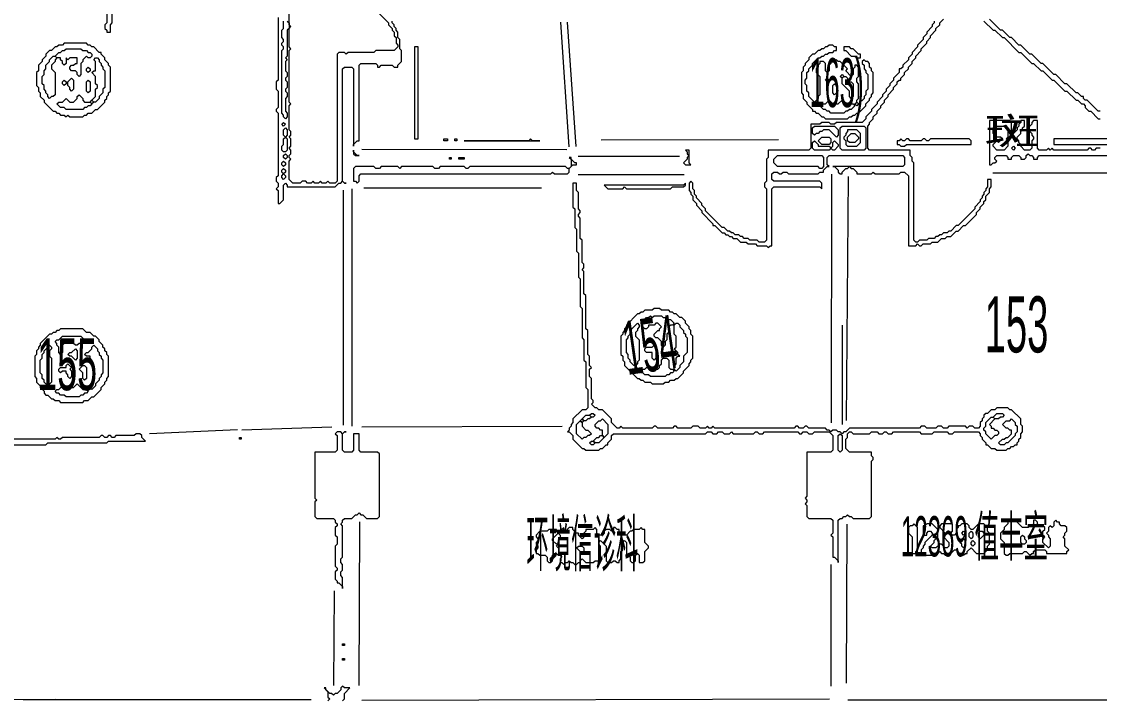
# Model space of a CAD drawing. Extents: x 20 to 3943, y 20 to 2783.
# Drawn here: x 880 to 1465, y 899 to 1268 of the extents above; entities that cross this region are included whole.
import ezdxf

# ---------------------------------------------------------------- set-up
doc = ezdxf.new("R2010")
doc.units = 0
for name, color, linetype, lineweight in [('OCR_TEXT', 6, 'Continuous', 0), ('RESIDUAL_GRAPHIC', 3, 'Continuous', 0), ('TRACE_CURVE', 6, 'Continuous', 0), ('TRACE_STRAIGHT', 5, 'Continuous', 0), ('TRACE_TEXT_SYMBOL', 6, 'Continuous', 0)]:
    doc.layers.add(name, color=color, linetype=linetype, lineweight=lineweight)
doc.styles.add('wqy-unicode', font='wqy-unicode.lff')

msp = doc.modelspace()

# ---------------------------------------------------------------- linework, layer by layer
at = {"layer": 'RESIDUAL_GRAPHIC', "color": 3}
for points in [[(1019, 1270), (1019, 1236), (1018, 1235), (1018, 1231), (1019, 1230), (1019, 1221), (1018, 1220), (1018, 1219), (1019, 1218), (1019, 1184), (1018, 1183), (1018, 1181), (1019, 1180), (1019, 1178), (1018, 1177), (1019, 1176), (1019, 1169), (1020, 1169), (1022, 1171), (1022, 1179), (1023, 1180), (1024, 1179), (1024, 1178), (1050, 1178), (1052, 1180), (1053, 1180), (1054, 1181), (1055, 1180), (1056, 1180), (1055, 1180), (1054, 1181), (1054, 1242), (1055, 1243), (1059, 1243), (1060, 1242), (1060, 1200), (1060, 1201), (1062, 1203), (1063, 1203), (1063, 1244), (1064, 1245), (1072, 1245), (1073, 1244), (1073, 1243), (1074, 1243), (1075, 1244), (1081, 1244), (1082, 1243), (1084, 1243), (1084, 1244), (1086, 1246), (1086, 1252), (1085, 1253), (1085, 1258), (1084, 1259), (1084, 1262), (1083, 1263), (1083, 1264), (1082, 1265), (1082, 1266), (1081, 1267), (1081, 1268)], [(1072, 1274), (1079, 1267), (1079, 1266), (1081, 1264), (1081, 1263), (1082, 1262), (1082, 1260), (1083, 1259), (1083, 1256), (1084, 1255), (1084, 1254), (1082, 1252), (1072, 1252), (1071, 1251), (1057, 1251), (1056, 1250), (1055, 1251), (1052, 1251), (1051, 1250), (1051, 1181), (1050, 1180), (1047, 1180), (1046, 1181), (1045, 1180), (1043, 1180), (1042, 1181), (1041, 1180), (1039, 1180), (1038, 1181), (1037, 1180), (1035, 1180), (1034, 1181), (1032, 1181), (1031, 1180), (1027, 1180), (1025, 1182), (1025, 1192), (1026, 1193), (1025, 1194), (1025, 1195), (1026, 1196), (1026, 1198), (1025, 1199), (1026, 1200), (1026, 1204), (1025, 1205), (1026, 1206), (1026, 1208), (1025, 1209), (1025, 1222), (1026, 1223), (1025, 1224)], [(1025, 1224), (1025, 1252), (1026, 1253), (1025, 1254), (1025, 1264), (1026, 1265), (1025, 1266), (1025, 1272)], [(1024, 1268), (1025, 1267), (1025, 1264), (1024, 1263), (1024, 1249), (1023, 1248), (1024, 1247), (1023, 1246), (1023, 1241), (1024, 1240), (1024, 1238), (1023, 1237), (1023, 1236), (1024, 1235), (1024, 1232), (1023, 1231), (1023, 1230), (1024, 1229), (1024, 1227), (1023, 1226), (1023, 1219), (1024, 1218), (1024, 1216), (1023, 1215), (1022, 1216), (1022, 1217), (1021, 1218), (1021, 1252), (1022, 1253), (1022, 1254), (1021, 1255), (1021, 1256), (1022, 1257), (1022, 1258), (1021, 1259), (1021, 1263), (1022, 1264), (1022, 1268)]]:
    msp.add_lwpolyline(points, dxfattribs=at)
for points in [[(1021, 1212), (1022, 1213), (1023, 1212), (1022, 1211)], [(1022, 1204), (1023, 1205), (1024, 1204), (1024, 1198), (1023, 1197), (1022, 1197), (1021, 1198), (1021, 1200), (1022, 1201)], [(1022, 1209), (1023, 1210), (1024, 1209), (1024, 1206), (1023, 1205), (1022, 1206)], [(1022, 1195), (1023, 1196), (1024, 1195), (1024, 1194), (1023, 1193), (1022, 1194)], [(1021, 1191), (1022, 1192), (1023, 1191), (1023, 1190), (1022, 1189), (1021, 1190)], [(1021, 1187), (1022, 1188), (1023, 1187), (1023, 1186), (1022, 1185), (1021, 1186)], [(1021, 1184), (1022, 1185), (1023, 1184), (1023, 1183), (1022, 1182), (1021, 1183)]]:
    msp.add_lwpolyline(points, close=True, dxfattribs=at)
at = {"layer": 'TRACE_CURVE', "color": 6}
for points in [[(1364, 1191), (1363, 1192), (1363, 1194), (1362, 1195), (1362, 1198), (1340, 1198), (1339, 1199), (1339, 1211), (1340, 1212), (1340, 1213), (1342, 1215), (1342, 1216), (1344, 1218), (1344, 1219), (1346, 1221), (1346, 1222), (1348, 1224), (1348, 1225), (1350, 1227), (1350, 1228), (1353, 1231), (1353, 1232), (1355, 1234), (1355, 1235), (1356, 1236), (1357, 1236), (1357, 1237), (1359, 1239), (1359, 1240), (1361, 1242), (1361, 1243), (1363, 1245), (1363, 1246), (1365, 1248), (1365, 1249), (1368, 1252), (1368, 1253), (1371, 1256), (1371, 1257), (1373, 1259), (1373, 1260), (1376, 1263), (1376, 1264), (1378, 1266), (1378, 1267), (1380, 1269)], [(1375, 1268), (1375, 1267), (1374, 1266), (1374, 1265), (1371, 1262), (1371, 1261), (1369, 1259), (1369, 1258), (1366, 1255), (1366, 1254), (1363, 1251), (1363, 1250), (1361, 1248), (1361, 1247), (1358, 1244), (1358, 1243), (1357, 1242), (1356, 1242), (1356, 1240), (1353, 1237), (1353, 1236), (1351, 1234), (1351, 1233), (1349, 1231), (1349, 1230), (1347, 1228), (1347, 1227), (1344, 1224)], [(1402, 1268), (1407, 1263), (1408, 1263), (1412, 1259), (1413, 1259), (1421, 1251), (1422, 1251)], [(1465, 1219), (1464, 1219), (1458, 1225), (1457, 1225), (1456, 1226), (1456, 1227), (1455, 1227), (1453, 1229), (1452, 1229), (1447, 1234), (1446, 1234), (1441, 1239), (1440, 1239), (1434, 1245), (1433, 1245), (1428, 1250), (1427, 1250), (1422, 1255), (1421, 1255), (1417, 1259), (1416, 1259), (1412, 1263), (1411, 1263), (1405, 1269)], [(1422, 1251), (1428, 1245), (1429, 1245), (1433, 1241), (1434, 1241), (1439, 1236), (1440, 1236), (1446, 1230), (1447, 1230), (1452, 1225), (1453, 1225), (1455, 1223), (1456, 1223), (1457, 1222), (1457, 1221), (1459, 1219), (1460, 1219), (1464, 1215), (1465, 1215)], [(1344, 1224), (1344, 1223), (1341, 1220), (1341, 1219), (1338, 1216), (1338, 1215), (1336, 1213), (1322, 1213), (1321, 1212), (1319, 1212), (1318, 1213), (1314, 1213), (1313, 1212), (1308, 1212), (1308, 1199), (1307, 1198), (1285, 1198), (1285, 1194), (1284, 1193), (1284, 1181), (1283, 1180), (1283, 1178), (1284, 1177), (1284, 1149), (1283, 1148), (1280, 1148), (1279, 1149), (1275, 1149), (1274, 1150), (1272, 1150), (1271, 1151), (1270, 1151), (1269, 1152), (1267, 1152), (1266, 1153), (1265, 1153), (1264, 1154), (1263, 1154), (1261, 1156), (1260, 1156), (1251, 1165), (1251, 1166), (1249, 1168), (1249, 1169), (1246, 1172), (1246, 1173), (1245, 1174), (1245, 1176), (1244, 1177), (1244, 1180), (1243, 1181), (1242, 1180), (1242, 1176), (1243, 1175), (1243, 1174), (1244, 1173), (1244, 1171), (1246, 1169), (1246, 1168), (1249, 1165), (1249, 1164), (1255, 1158), (1255, 1157), (1256, 1157)], [(1428, 1199), (1427, 1198), (1424, 1198), (1422, 1200), (1422, 1201), (1421, 1202), (1421, 1203), (1420, 1204), (1420, 1205), (1422, 1207), (1422, 1208), (1423, 1209), (1423, 1210), (1424, 1211), (1424, 1214), (1422, 1214), (1422, 1213), (1421, 1212), (1421, 1211), (1420, 1210), (1420, 1209), (1418, 1207), (1417, 1208), (1417, 1213), (1416, 1214), (1405, 1214), (1405, 1190), (1406, 1190), (1407, 1191), (1408, 1191), (1409, 1192), (1408, 1193), (1408, 1194), (1409, 1195), (1414, 1195), (1415, 1194), (1415, 1193), (1417, 1193), (1417, 1194), (1418, 1195), (1421, 1195), (1422, 1194), (1422, 1193), (1424, 1193), (1425, 1194), (1425, 1195), (1426, 1196), (1427, 1195), (1428, 1195), (1429, 1194), (1429, 1193), (1431, 1193), (1431, 1194), (1432, 1195), (1473, 1195)], [(1465, 1199), (1463, 1199), (1462, 1198), (1461, 1198), (1460, 1199), (1459, 1199), (1458, 1198), (1440, 1198), (1439, 1199), (1438, 1198), (1437, 1199), (1436, 1198), (1432, 1198), (1431, 1199), (1431, 1214), (1429, 1214), (1428, 1213), (1428, 1212), (1426, 1210), (1426, 1208), (1427, 1208), (1428, 1207), (1428, 1206), (1429, 1205), (1429, 1204), (1428, 1203), (1428, 1199)], [(1469, 1204), (1440, 1204), (1440, 1201), (1472, 1201)], [(1256, 1157), (1260, 1153), (1261, 1153), (1262, 1152), (1263, 1152), (1264, 1151), (1265, 1151), (1266, 1150), (1268, 1150), (1270, 1148), (1273, 1148), (1274, 1147), (1278, 1147), (1279, 1146), (1284, 1146), (1285, 1145), (1286, 1146), (1287, 1146), (1287, 1177), (1288, 1178), (1313, 1178), (1314, 1177), (1314, 1180), (1313, 1181), (1288, 1181), (1287, 1182), (1287, 1185), (1288, 1186), (1290, 1186), (1291, 1185), (1292, 1185), (1293, 1186), (1295, 1186), (1296, 1185), (1312, 1185), (1313, 1186), (1315, 1186), (1315, 1187), (1317, 1189), (1318, 1189), (1317, 1190), (1317, 1194), (1318, 1195), (1358, 1195), (1359, 1194), (1359, 1190), (1358, 1189), (1320, 1189), (1321, 1189), (1323, 1187), (1323, 1186), (1324, 1185), (1325, 1185), (1325, 1186), (1327, 1188), (1328, 1188), (1329, 1189), (1330, 1188), (1331, 1188), (1333, 1186), (1333, 1185), (1341, 1185), (1342, 1186), (1343, 1185)], [(1343, 1185), (1356, 1185), (1357, 1186), (1359, 1186), (1361, 1184), (1361, 1146), (1365, 1146), (1366, 1147), (1367, 1146), (1368, 1146), (1369, 1147), (1373, 1147), (1374, 1148), (1377, 1148), (1379, 1150), (1381, 1150), (1382, 1151), (1384, 1151), (1387, 1154), (1388, 1154), (1391, 1157), (1392, 1157), (1398, 1163), (1398, 1164), (1400, 1166), (1400, 1167), (1402, 1169), (1402, 1170), (1403, 1171), (1403, 1173), (1405, 1175), (1405, 1177), (1406, 1178), (1406, 1182), (1404, 1182), (1404, 1178), (1403, 1177), (1403, 1176), (1402, 1175), (1402, 1174), (1401, 1173), (1401, 1172), (1400, 1171), (1400, 1170), (1397, 1167), (1397, 1166), (1388, 1157), (1387, 1157), (1384, 1154), (1383, 1154), (1382, 1153), (1380, 1153), (1379, 1152), (1378, 1152), (1377, 1151), (1376, 1151), (1375, 1150), (1372, 1150), (1371, 1149), (1367, 1149), (1366, 1148), (1365, 1148), (1364, 1149), (1364, 1191)], [(1179, 1180), (1179, 1167), (1180, 1166), (1180, 1156), (1181, 1155), (1181, 1143), (1182, 1142), (1182, 1129), (1183, 1128), (1183, 1113), (1184, 1112), (1184, 1096), (1185, 1095), (1185, 1084), (1186, 1083), (1186, 1069), (1187, 1068), (1187, 1058), (1186, 1057), (1184, 1057), (1179, 1052), (1179, 1050), (1178, 1049), (1178, 1048), (1177, 1047), (1177, 1046), (1176, 1045), (1177, 1045), (1179, 1043), (1179, 1041), (1184, 1036), (1185, 1036), (1186, 1035), (1193, 1035), (1194, 1036), (1195, 1036), (1197, 1038), (1198, 1038), (1198, 1039), (1200, 1041), (1200, 1043), (1201, 1044), (1251, 1044), (1252, 1045), (1254, 1045), (1255, 1044), (1257, 1044), (1258, 1045), (1260, 1045), (1261, 1044), (1264, 1044), (1265, 1045), (1266, 1044), (1277, 1044), (1278, 1045), (1279, 1045), (1280, 1044), (1282, 1044), (1283, 1045), (1301, 1045), (1302, 1044), (1303, 1044), (1304, 1045), (1306, 1045)], [(1184, 1133), (1185, 1134), (1185, 1136), (1184, 1137), (1184, 1149), (1183, 1150), (1183, 1161), (1182, 1162), (1182, 1163), (1183, 1164), (1183, 1165), (1182, 1166), (1182, 1175), (1181, 1176), (1181, 1180), (1179, 1180)], [(1327, 1045), (1326, 1045), (1325, 1044), (1324, 1045), (1323, 1045), (1322, 1046), (1320, 1046), (1319, 1045), (1318, 1046), (1317, 1046), (1316, 1047), (1307, 1047), (1306, 1048), (1305, 1048), (1304, 1047), (1302, 1047), (1301, 1048), (1300, 1048), (1299, 1047), (1256, 1047), (1255, 1048), (1254, 1047), (1253, 1047), (1252, 1048), (1251, 1047), (1248, 1047), (1247, 1048), (1244, 1048), (1243, 1047), (1236, 1047), (1235, 1048), (1234, 1048), (1233, 1047), (1225, 1047), (1224, 1048), (1223, 1048), (1222, 1047), (1206, 1047), (1205, 1048), (1204, 1047), (1203, 1047), (1200, 1050), (1200, 1052), (1195, 1057), (1193, 1057), (1192, 1058), (1191, 1058), (1189, 1060), (1190, 1061), (1190, 1062), (1189, 1063), (1189, 1074), (1188, 1075), (1188, 1079), (1189, 1080), (1188, 1081), (1188, 1086), (1187, 1087), (1187, 1100), (1186, 1101), (1186, 1119), (1185, 1120), (1185, 1132), (1184, 1133)], [(1375, 1045), (1382, 1045), (1383, 1044), (1385, 1044), (1386, 1045), (1399, 1045), (1400, 1044), (1400, 1043), (1401, 1042), (1401, 1041), (1403, 1039), (1403, 1038), (1404, 1038), (1406, 1036), (1408, 1036), (1409, 1035), (1414, 1035), (1415, 1036), (1416, 1036), (1417, 1037), (1418, 1037), (1419, 1038), (1420, 1038), (1420, 1039), (1421, 1040), (1421, 1041), (1422, 1042), (1422, 1044), (1423, 1045), (1423, 1048), (1422, 1049), (1422, 1052), (1417, 1057), (1416, 1057), (1415, 1058), (1409, 1058), (1408, 1057), (1406, 1057), (1404, 1055), (1403, 1055), (1402, 1054), (1402, 1053), (1401, 1052), (1401, 1051), (1400, 1050), (1400, 1048), (1399, 1047), (1397, 1047), (1396, 1048), (1394, 1048), (1393, 1047), (1392, 1048), (1383, 1048), (1382, 1047), (1380, 1047), (1379, 1048), (1377, 1048), (1376, 1047), (1371, 1047), (1370, 1048), (1368, 1048), (1367, 1047), (1329, 1047), (1327, 1045)], [(1306, 1045), (1307, 1044), (1309, 1044), (1310, 1045), (1318, 1045), (1320, 1043), (1320, 1035), (1319, 1034), (1306, 1034), (1306, 1010), (1305, 1009), (1306, 1008), (1306, 1007), (1305, 1006), (1306, 1005), (1306, 999), (1307, 998), (1319, 998), (1320, 997), (1320, 990), (1319, 989), (1320, 988), (1320, 977), (1321, 977), (1323, 975), (1323, 974), (1323, 997), (1324, 998), (1325, 998), (1326, 999), (1327, 999), (1328, 1000), (1329, 999), (1330, 999), (1331, 998), (1340, 998), (1341, 999), (1341, 1029), (1342, 1030), (1342, 1031), (1341, 1032), (1341, 1034), (1329, 1034), (1327, 1036), (1327, 1041), (1328, 1042), (1328, 1044), (1329, 1045), (1330, 1045), (1331, 1044), (1340, 1044), (1341, 1045), (1344, 1045), (1345, 1044), (1347, 1044), (1348, 1045), (1349, 1045), (1350, 1044), (1352, 1044), (1353, 1045), (1367, 1045), (1368, 1044), (1374, 1044), (1375, 1045)]]:
    msp.add_lwpolyline(points, dxfattribs=at)
for points in [[(1309, 1210), (1310, 1211), (1321, 1211), (1323, 1209), (1323, 1206), (1322, 1205), (1318, 1209), (1315, 1209), (1314, 1208), (1313, 1208), (1312, 1207), (1311, 1207), (1310, 1206), (1309, 1207)], [(1324, 1210), (1325, 1211), (1337, 1211), (1338, 1210), (1338, 1199), (1337, 1198), (1325, 1198), (1324, 1199)], [(1407, 1210), (1408, 1211), (1414, 1211), (1415, 1210), (1415, 1205), (1414, 1204), (1415, 1203), (1415, 1200), (1413, 1198), (1409, 1198), (1407, 1200), (1407, 1201), (1409, 1203), (1410, 1202), (1412, 1204), (1411, 1205), (1409, 1205), (1407, 1207)], [(1314, 1205), (1318, 1205), (1319, 1204), (1319, 1202), (1318, 1201), (1314, 1201), (1312, 1203)], [(1309, 1202), (1310, 1203), (1312, 1201), (1312, 1200), (1318, 1200), (1319, 1199), (1318, 1198), (1310, 1198), (1309, 1199)], [(1320, 1202), (1321, 1203), (1323, 1201), (1323, 1200), (1321, 1198), (1320, 1198), (1319, 1199), (1320, 1200)], [(1417, 1199), (1418, 1200), (1419, 1199), (1418, 1198)], [(1290, 1195), (1314, 1195), (1315, 1194), (1315, 1189), (1314, 1188), (1313, 1188), (1312, 1189), (1290, 1189), (1288, 1191), (1288, 1193)], [(1186, 1054), (1188, 1054), (1189, 1053), (1188, 1052), (1187, 1052), (1186, 1051), (1185, 1051), (1184, 1052)], [(1188, 1054), (1189, 1055), (1190, 1055), (1191, 1054), (1190, 1053), (1189, 1053)], [(1406, 1053), (1407, 1053), (1408, 1052), (1405, 1049), (1406, 1048), (1406, 1047), (1407, 1047), (1408, 1046), (1409, 1046), (1410, 1045), (1410, 1044), (1409, 1043), (1408, 1043), (1406, 1041), (1403, 1044), (1403, 1045), (1402, 1046), (1402, 1047), (1403, 1048), (1403, 1050)], [(1409, 1055), (1412, 1055), (1413, 1054), (1412, 1053), (1411, 1053), (1410, 1052), (1408, 1052), (1407, 1053)], [(1183, 1051), (1184, 1050), (1184, 1048), (1186, 1046), (1187, 1046), (1189, 1044), (1188, 1043), (1187, 1043), (1186, 1042), (1185, 1042), (1184, 1041), (1181, 1044), (1181, 1049)], [(1183, 1051), (1184, 1052), (1185, 1051), (1184, 1050)], [(1194, 1051), (1195, 1052), (1198, 1049), (1198, 1044), (1196, 1042), (1195, 1043), (1195, 1046), (1194, 1046), (1193, 1047), (1192, 1047), (1191, 1048), (1191, 1049), (1193, 1051)], [(1416, 1051), (1417, 1052), (1419, 1050), (1419, 1049), (1420, 1048), (1420, 1045), (1419, 1044), (1419, 1043), (1415, 1039), (1414, 1039), (1413, 1038), (1411, 1038), (1410, 1039), (1412, 1041), (1413, 1041), (1414, 1042), (1415, 1042), (1417, 1044), (1417, 1046), (1416, 1046), (1415, 1047), (1414, 1047), (1412, 1049), (1414, 1051)], [(1193, 1042), (1194, 1043), (1195, 1043), (1196, 1042), (1193, 1039), (1191, 1039), (1190, 1040), (1192, 1042)], [(1323, 1043), (1324, 1044), (1325, 1043), (1325, 1035), (1324, 1034), (1323, 1035)], [(1188, 1039), (1189, 1040), (1190, 1040), (1191, 1039), (1190, 1038), (1189, 1038)]]:
    msp.add_lwpolyline(points, close=True, dxfattribs=at)
at = {"layer": 'TRACE_STRAIGHT', "color": 5}
for p, q in [((1172.23, 1267.48), (1176.77, 1199.78)), ((1175.94, 1267.48), (1180.5, 1199.87)), ((1194.38, 1203.6), (1290.63, 1203.75)), ((1064.37, 1198.51), (1175.63, 1198.3)), ((1181.88, 1194.68), (1236.88, 1194.7)), ((1181.88, 1184.71), (1239.38, 1184.76)), ((1319.34, 1049.87), (1319.44, 1184.88)), ((1327.49, 1051.12), (1328.57, 1183.63)), ((1406.87, 1185.65), (1491.88, 1185.62)), ((1054.35, 1176.13), (1054.38, 1048.62)), ((1059, 1177), (1059, 1048)), ((1065.62, 1177.52), (1161.88, 1177.54)), ((1325, 1103), (1325, 1049)), ((999.33, 1046.14), (1048.15, 1047.8)), ((1064.37, 1047.78), (1173.13, 1048.05)), ((949.29, 1044.18), (996.98, 1046.36)), ((1062.97, 907.37), (1063.42, 996.12)), ((1327.41, 908.62), (1327.76, 994.88)), ((1319, 973), (1319, 907)), ((1049.32, 907.38), (1049.64, 958.63)), ((660.63, 899.38), (898.14, 899.85)), ((880.62, 899.63), (1036.87, 899.63)), ((1064.39, 899.38), (1318.15, 900.11)), ((1328.12, 899.55), (1491.87, 899.53))]:
    msp.add_line(p, q, dxfattribs=at)
at = {"layer": 'TRACE_TEXT_SYMBOL', "color": 6}
for points in [[(926, 1274), (926, 1267), (925, 1266), (925, 1264), (926, 1263), (926, 1262), (928, 1262), (928, 1266), (929, 1267), (929, 1283)], [(1318, 1255), (1317, 1254), (1316, 1254), (1315, 1253), (1314, 1253), (1313, 1252), (1312, 1252), (1310, 1250), (1309, 1250), (1307, 1248), (1307, 1247), (1305, 1245), (1305, 1244), (1304, 1243), (1304, 1241), (1303, 1240), (1303, 1229), (1304, 1228), (1304, 1226), (1306, 1224), (1306, 1223), (1309, 1220), (1309, 1219), (1310, 1219), (1311, 1218), (1312, 1218), (1314, 1216), (1315, 1216), (1316, 1215), (1328, 1215), (1329, 1216), (1330, 1216), (1331, 1217), (1332, 1217), (1333, 1218), (1334, 1218), (1338, 1222), (1338, 1223), (1340, 1225), (1340, 1226), (1341, 1227), (1341, 1228), (1342, 1229), (1342, 1240), (1341, 1241), (1341, 1242), (1340, 1243), (1340, 1245), (1339, 1246), (1338, 1246), (1337, 1247), (1336, 1246), (1336, 1245), (1337, 1244), (1337, 1242), (1338, 1241), (1338, 1240), (1339, 1239), (1339, 1231), (1338, 1230), (1338, 1228), (1337, 1227), (1337, 1226), (1334, 1223)], [(1334, 1223), (1333, 1224), (1333, 1225), (1334, 1226), (1334, 1234), (1333, 1235), (1333, 1237), (1334, 1238), (1334, 1243), (1333, 1244), (1332, 1244), (1332, 1243), (1331, 1242), (1331, 1239), (1330, 1238), (1327, 1241), (1328, 1242), (1324, 1246), (1323, 1246), (1322, 1247), (1321, 1246), (1319, 1246), (1319, 1245), (1318, 1244), (1318, 1241), (1317, 1240), (1316, 1241), (1316, 1245), (1315, 1246), (1313, 1246), (1313, 1245), (1312, 1244), (1312, 1243), (1311, 1242), (1311, 1240), (1313, 1238), (1313, 1228), (1312, 1227), (1312, 1226), (1310, 1224), (1307, 1227), (1307, 1229), (1306, 1230), (1306, 1233), (1305, 1234), (1305, 1236), (1306, 1237), (1306, 1240), (1307, 1241), (1307, 1242), (1309, 1244), (1309, 1245), (1312, 1248), (1313, 1248), (1314, 1249), (1315, 1249), (1316, 1250), (1317, 1250), (1318, 1251), (1320, 1251), (1321, 1252), (1322, 1252), (1322, 1254), (1321, 1254)], [(1321, 1254), (1320, 1255), (1318, 1255)], [(874, 1038), (893, 1038), (894, 1039), (926, 1039), (927, 1040), (947, 1040), (945, 1042), (945, 1043), (944, 1044), (942, 1044), (941, 1043), (931, 1043), (930, 1042), (929, 1042), (928, 1043), (927, 1043), (926, 1042), (925, 1042), (924, 1043), (923, 1043), (922, 1042), (902, 1042), (901, 1041), (900, 1041), (899, 1042), (898, 1041), (874, 1041)], [(1051, 1045), (1050, 1044), (1051, 1043), (1051, 1035), (1050, 1034), (1039, 1034), (1039, 1009), (1040, 1008), (1039, 1007), (1039, 999), (1040, 998), (1049, 998), (1050, 997), (1050, 996), (1051, 995), (1051, 994), (1050, 993), (1050, 989), (1051, 988), (1051, 984), (1050, 983), (1050, 972), (1051, 971), (1051, 970), (1050, 969), (1050, 965), (1051, 964), (1051, 963), (1052, 963), (1054, 961), (1054, 960), (1054, 966), (1053, 967), (1053, 969), (1054, 970), (1054, 973), (1053, 974), (1053, 976), (1054, 977), (1054, 994), (1053, 995), (1054, 996), (1054, 997), (1055, 998), (1059, 998), (1061, 1000), (1062, 1000), (1063, 1001), (1064, 1000), (1065, 1000), (1067, 998), (1073, 998), (1074, 999), (1074, 1033), (1073, 1034), (1064, 1034), (1063, 1035), (1063, 1044), (1060, 1044), (1060, 1035), (1059, 1034), (1055, 1034), (1054, 1035), (1054, 1044)], [(1054, 1044), (1055, 1045), (1056, 1045), (1055, 1045), (1054, 1044), (1053, 1045), (1051, 1045)], [(1371, 995), (1370, 994), (1369, 994), (1369, 989), (1371, 989), (1371, 990), (1372, 991), (1373, 991), (1374, 990), (1374, 989), (1370, 985), (1370, 984), (1369, 983), (1369, 982), (1368, 981), (1368, 979), (1369, 979), (1370, 978), (1375, 978), (1376, 979), (1377, 979), (1378, 980), (1379, 979), (1380, 979), (1381, 978), (1382, 978), (1383, 979), (1384, 979), (1386, 981), (1387, 981), (1389, 979), (1390, 979), (1391, 978), (1392, 979), (1393, 979), (1393, 980), (1395, 982), (1398, 979), (1402, 979), (1404, 981), (1404, 983), (1405, 984), (1405, 990), (1404, 991), (1404, 993), (1402, 995), (1399, 995), (1396, 992), (1395, 992), (1394, 993), (1394, 994), (1393, 995), (1390, 995), (1389, 994), (1388, 994), (1388, 993), (1387, 992), (1387, 990), (1386, 989), (1385, 989), (1384, 990), (1385, 991), (1385, 995), (1379, 995)], [(1379, 995), (1378, 994), (1378, 993), (1377, 992), (1374, 995), (1371, 995)], [(1416, 997), (1415, 996), (1415, 995), (1413, 993), (1413, 992), (1411, 990), (1411, 987), (1413, 985), (1413, 979), (1414, 978), (1415, 978), (1416, 979), (1423, 979), (1424, 980), (1425, 980), (1427, 978), (1428, 979), (1429, 979), (1429, 980), (1430, 981), (1435, 981), (1436, 980), (1436, 979), (1447, 979), (1447, 980), (1448, 981), (1446, 983), (1446, 987), (1445, 988), (1446, 989), (1446, 990), (1447, 991), (1447, 993), (1446, 994), (1444, 994), (1443, 995), (1443, 996), (1442, 996), (1441, 997), (1440, 996), (1440, 994), (1439, 993), (1438, 994), (1437, 993), (1437, 991), (1436, 990), (1437, 989), (1437, 988), (1438, 987), (1438, 983), (1437, 982), (1434, 985), (1434, 987), (1435, 988), (1434, 989), (1434, 991), (1435, 992), (1435, 993), (1434, 994), (1432, 994), (1431, 995), (1431, 996), (1430, 997), (1429, 997)], [(1429, 997), (1429, 995), (1428, 994), (1427, 994), (1426, 993), (1423, 993), (1420, 996), (1420, 997), (1416, 997)], [(1174, 993), (1171, 990), (1170, 991), (1170, 992), (1166, 992), (1165, 991), (1161, 991), (1159, 989), (1159, 988), (1160, 987), (1160, 986), (1159, 985), (1159, 984), (1160, 983), (1160, 982), (1159, 981), (1159, 979), (1160, 979), (1161, 978), (1164, 978), (1165, 977), (1165, 975), (1166, 974), (1167, 974), (1168, 975), (1168, 978), (1169, 979), (1170, 979), (1171, 978), (1172, 978), (1173, 977), (1172, 976), (1172, 974), (1173, 974), (1174, 973), (1175, 974), (1176, 974), (1177, 975), (1178, 974), (1179, 974), (1180, 973), (1181, 973), (1182, 974), (1183, 974), (1183, 975), (1184, 976), (1186, 974), (1190, 974), (1191, 975), (1193, 975), (1194, 976), (1194, 983), (1193, 984), (1193, 985), (1194, 986), (1197, 983), (1197, 975), (1198, 974), (1200, 974), (1201, 975), (1202, 975), (1203, 974), (1204, 974), (1204, 975)], [(1204, 975), (1205, 976), (1205, 980), (1206, 981), (1206, 985), (1207, 986), (1208, 985), (1208, 979), (1210, 977), (1210, 975), (1211, 974), (1212, 974), (1213, 975), (1213, 978), (1214, 979), (1215, 978), (1215, 974), (1217, 974), (1218, 975), (1218, 980), (1220, 982), (1220, 983), (1218, 985), (1218, 992), (1217, 992), (1216, 993), (1215, 992), (1212, 992), (1211, 991), (1210, 991), (1208, 989), (1205, 989), (1204, 990), (1204, 992), (1203, 992), (1202, 993), (1201, 993), (1201, 992), (1200, 991), (1199, 992), (1197, 992), (1196, 991), (1196, 990), (1195, 989), (1193, 989), (1192, 990), (1192, 992), (1191, 993), (1190, 992), (1186, 992), (1186, 991), (1185, 990), (1185, 988), (1184, 987), (1182, 989), (1182, 990), (1181, 990), (1179, 992), (1179, 993), (1177, 993), (1175, 991), (1174, 992), (1174, 993)], [(1054, 899), (1055, 900), (1055, 903), (1058, 906), (1055, 906), (1054, 907), (1053, 906), (1053, 905), (1051, 903), (1050, 903), (1049, 902), (1048, 903), (1047, 903), (1045, 905), (1045, 906), (1044, 906), (1046, 904), (1046, 901), (1047, 900), (1046, 899)]]:
    msp.add_lwpolyline(points, dxfattribs=at)
for points in [[(903, 1256), (902, 1255), (900, 1255), (899, 1254), (898, 1254), (896, 1252), (895, 1252), (893, 1250), (893, 1249), (891, 1247), (891, 1246), (889, 1244), (889, 1241), (888, 1240), (888, 1233), (889, 1232), (889, 1230), (890, 1229), (890, 1227), (892, 1225), (892, 1224), (897, 1219), (898, 1219), (899, 1218), (900, 1218), (901, 1217), (903, 1217), (904, 1216), (905, 1217), (906, 1216), (913, 1216), (914, 1217), (915, 1217), (916, 1218), (918, 1218), (920, 1220), (921, 1220), (925, 1224), (925, 1225), (926, 1226), (926, 1227), (927, 1228), (927, 1229), (928, 1230), (928, 1243), (927, 1244), (927, 1245), (925, 1247), (925, 1248), (923, 1250), (923, 1251), (922, 1251), (919, 1254), (918, 1254), (917, 1255), (916, 1255), (915, 1256)], [(903, 1252), (904, 1253), (912, 1253), (913, 1252), (915, 1252), (916, 1251), (917, 1251), (918, 1250), (918, 1249), (917, 1248), (916, 1248), (915, 1249), (913, 1247), (913, 1246), (912, 1245), (912, 1239), (911, 1238), (910, 1239), (910, 1240), (909, 1241), (907, 1241), (906, 1242), (906, 1243), (907, 1244), (908, 1244), (909, 1245), (910, 1245), (910, 1248), (906, 1248), (905, 1247), (904, 1248), (904, 1245), (903, 1244), (902, 1245), (902, 1246), (901, 1247), (901, 1248), (899, 1248), (898, 1249), (900, 1251), (901, 1251), (902, 1252)], [(1093, 1254), (1093, 1204), (1095, 1204), (1095, 1254)], [(1326, 1254), (1326, 1252), (1327, 1252), (1330, 1249), (1332, 1249), (1333, 1248), (1335, 1248), (1335, 1250), (1334, 1250), (1331, 1253), (1330, 1253), (1329, 1254)], [(897, 1249), (898, 1249), (899, 1248), (898, 1247), (898, 1246), (896, 1244), (896, 1242), (898, 1240), (898, 1228), (897, 1227), (896, 1227), (895, 1226), (894, 1227), (894, 1228), (893, 1229), (893, 1230), (892, 1231), (892, 1233), (891, 1234), (891, 1238), (892, 1239), (892, 1241), (893, 1242), (893, 1244), (895, 1246), (895, 1247)], [(919, 1247), (920, 1248), (921, 1248), (922, 1247), (922, 1246), (923, 1245), (923, 1244), (924, 1243), (924, 1242), (925, 1241), (925, 1232), (924, 1231), (924, 1229), (922, 1227), (922, 1226), (920, 1224), (919, 1224), (918, 1225), (920, 1227), (920, 1231), (921, 1232), (921, 1233), (920, 1234), (920, 1238), (918, 1240), (919, 1241), (920, 1241), (920, 1246)], [(915, 1242), (916, 1243), (917, 1242), (917, 1241), (916, 1240), (915, 1241)], [(902, 1235), (903, 1236), (904, 1235), (904, 1234), (903, 1233), (902, 1234)], [(907, 1237), (908, 1236), (908, 1231), (907, 1230), (906, 1231), (906, 1232), (905, 1233), (905, 1235)], [(915, 1235), (916, 1236), (917, 1235), (917, 1230), (916, 1229), (915, 1230)], [(1316, 1236), (1317, 1237), (1318, 1236), (1317, 1235)], [(1324, 1238), (1325, 1239), (1326, 1238), (1325, 1237)], [(1325, 1237), (1326, 1238), (1327, 1238), (1328, 1237), (1328, 1236), (1329, 1235), (1330, 1235), (1331, 1234), (1331, 1227), (1330, 1226), (1329, 1227), (1329, 1230), (1325, 1234)], [(1320, 1233), (1321, 1234), (1322, 1233), (1322, 1231), (1323, 1230), (1321, 1228), (1320, 1229)], [(910, 1227), (911, 1228), (913, 1226), (913, 1225), (914, 1224), (917, 1224), (918, 1223), (917, 1222), (916, 1222), (915, 1221), (914, 1221), (913, 1220), (904, 1220), (903, 1221), (901, 1221), (899, 1223), (900, 1224), (902, 1224), (904, 1226), (906, 1224), (908, 1224), (910, 1226)], [(917, 1224), (918, 1225), (919, 1224), (918, 1223)], [(1318, 1225), (1320, 1223), (1323, 1223), (1325, 1225), (1327, 1223), (1331, 1223), (1332, 1222), (1330, 1220), (1329, 1220), (1328, 1219), (1327, 1219), (1326, 1218), (1319, 1218), (1318, 1219), (1317, 1219), (1316, 1220), (1315, 1220), (1313, 1222), (1314, 1223), (1316, 1223)], [(1332, 1223), (1333, 1224), (1334, 1223), (1333, 1222)], [(1328, 1209), (1328, 1208), (1327, 1207), (1327, 1206), (1326, 1205), (1326, 1204), (1327, 1203), (1327, 1201), (1328, 1200), (1333, 1200), (1335, 1202), (1335, 1207), (1333, 1209)], [(1330, 1207), (1332, 1207), (1334, 1205), (1334, 1204), (1332, 1202), (1329, 1202), (1328, 1203), (1328, 1205)], [(1109, 1204), (1111, 1204), (1111, 1203), (1109, 1203)], [(1115, 1204), (1116, 1204), (1116, 1203), (1115, 1203)], [(1156, 1204), (1155, 1203), (1120, 1203), (1161, 1203), (1157, 1203)], [(1357, 1204), (1356, 1203), (1355, 1203), (1355, 1201), (1356, 1201), (1357, 1200), (1359, 1200), (1360, 1201), (1395, 1201), (1395, 1203), (1394, 1204), (1373, 1204), (1372, 1203), (1371, 1203), (1370, 1204), (1369, 1204), (1368, 1203), (1362, 1203), (1361, 1204), (1360, 1204), (1359, 1203), (1358, 1203)], [(1060, 1198), (1060, 1196), (1061, 1195), (1063, 1195), (1062, 1195), (1060, 1197)], [(1177, 1194), (1178, 1193), (1178, 1189), (1177, 1188), (1176, 1188), (1175, 1189), (1123, 1189), (1122, 1188), (1121, 1188), (1120, 1189), (1107, 1189), (1106, 1188), (1104, 1188), (1103, 1189), (1086, 1189), (1085, 1188), (1084, 1189), (1075, 1189), (1074, 1188), (1072, 1188), (1071, 1189), (1061, 1189), (1060, 1188), (1060, 1181), (1061, 1181), (1062, 1180), (1063, 1181), (1063, 1184), (1064, 1185), (1167, 1185), (1168, 1186), (1169, 1185), (1176, 1185), (1177, 1186), (1177, 1188), (1179, 1190), (1181, 1190), (1181, 1191), (1180, 1191), (1178, 1193), (1178, 1194)], [(1112, 1194), (1113, 1194), (1113, 1193), (1112, 1193)], [(1117, 1194), (1120, 1194), (1120, 1193), (1117, 1193)], [(1240, 1198), (1241, 1197), (1241, 1196), (1242, 1195), (1241, 1194), (1241, 1193), (1239, 1191), (1240, 1190), (1243, 1190), (1242, 1191), (1242, 1198)], [(1240, 1180), (1239, 1179), (1196, 1179), (1198, 1177), (1206, 1177), (1207, 1178), (1208, 1177), (1232, 1177), (1233, 1178), (1239, 1178), (1240, 1179)], [(1223, 1112), (1222, 1111), (1218, 1111), (1217, 1110), (1216, 1110), (1215, 1109), (1214, 1109), (1208, 1103), (1208, 1102), (1207, 1101), (1207, 1100), (1206, 1099), (1206, 1098), (1205, 1097), (1205, 1087), (1206, 1086), (1206, 1084), (1207, 1083), (1207, 1081), (1214, 1074), (1215, 1074), (1216, 1073), (1217, 1073), (1218, 1072), (1221, 1072), (1222, 1071), (1228, 1071), (1229, 1072), (1231, 1072), (1232, 1073), (1234, 1073), (1235, 1074), (1236, 1074), (1239, 1077), (1239, 1078), (1242, 1081), (1242, 1082), (1243, 1083), (1243, 1084), (1244, 1085), (1244, 1097), (1243, 1098), (1243, 1100), (1242, 1101), (1242, 1102), (1240, 1104), (1240, 1105), (1238, 1107), (1237, 1107), (1235, 1109), (1234, 1109), (1233, 1110), (1232, 1110), (1231, 1111), (1227, 1111), (1226, 1112)], [(1220, 1107), (1221, 1108), (1222, 1107), (1223, 1108), (1227, 1108), (1228, 1107), (1230, 1107), (1231, 1106), (1232, 1106), (1234, 1104), (1233, 1103), (1232, 1103), (1231, 1102), (1231, 1099), (1230, 1098), (1230, 1095), (1229, 1094), (1229, 1092), (1228, 1091), (1227, 1092), (1227, 1094), (1225, 1096), (1224, 1096), (1223, 1097), (1223, 1098), (1225, 1100), (1226, 1100), (1226, 1101), (1227, 1102), (1225, 1104), (1224, 1104), (1223, 1103), (1220, 1103), (1220, 1102), (1219, 1101), (1218, 1101), (1217, 1102), (1217, 1103), (1216, 1104), (1216, 1105), (1217, 1106), (1218, 1106), (1219, 1107)], [(901, 1101), (900, 1100), (899, 1100), (898, 1099), (897, 1099), (896, 1098), (895, 1098), (890, 1093), (890, 1092), (889, 1091), (889, 1090), (888, 1089), (888, 1087), (887, 1086), (887, 1075), (888, 1074), (888, 1072), (890, 1070), (890, 1069), (892, 1067), (892, 1066), (893, 1065), (894, 1065), (896, 1063), (897, 1063), (898, 1062), (900, 1062), (901, 1061), (913, 1061), (914, 1062), (916, 1062), (918, 1064), (919, 1064), (923, 1068), (923, 1069), (925, 1071), (925, 1072), (926, 1073), (926, 1074), (927, 1075), (927, 1086), (926, 1087), (926, 1088), (925, 1089), (925, 1090), (924, 1091), (924, 1092), (922, 1094), (922, 1095), (920, 1097), (919, 1097), (917, 1099), (915, 1099), (913, 1101)], [(1214, 1104), (1215, 1103), (1215, 1102), (1214, 1101), (1214, 1100), (1213, 1099), (1213, 1097), (1215, 1095), (1215, 1084), (1214, 1083), (1214, 1082), (1213, 1081), (1212, 1081), (1210, 1083), (1210, 1084), (1209, 1085), (1209, 1087), (1208, 1088), (1208, 1095), (1209, 1096), (1209, 1097), (1210, 1098), (1210, 1100)], [(1234, 1103), (1235, 1104), (1236, 1104), (1237, 1103), (1237, 1102), (1239, 1100), (1239, 1099), (1240, 1098), (1240, 1097), (1241, 1096), (1241, 1088), (1239, 1086), (1239, 1083), (1237, 1081), (1237, 1080), (1235, 1078), (1234, 1079), (1234, 1081), (1235, 1082), (1235, 1085), (1236, 1086), (1237, 1086), (1236, 1087), (1236, 1088), (1234, 1090), (1235, 1091), (1235, 1097), (1234, 1098)], [(902, 1097), (912, 1097), (915, 1094), (914, 1093), (911, 1093), (910, 1092), (909, 1092), (908, 1093), (903, 1093), (902, 1092), (902, 1088), (901, 1087), (900, 1088), (900, 1091), (899, 1092), (899, 1093), (898, 1094), (899, 1095), (900, 1095)], [(895, 1092), (896, 1091), (896, 1090), (895, 1089), (895, 1086), (896, 1085), (896, 1072), (894, 1070), (892, 1072), (892, 1073), (891, 1074), (891, 1076), (890, 1077), (890, 1084), (891, 1085), (891, 1087), (892, 1088), (892, 1089)], [(909, 1090), (910, 1089), (910, 1085), (909, 1084), (907, 1086), (906, 1086), (905, 1087), (906, 1088), (907, 1088)], [(918, 1091), (919, 1092), (921, 1090), (921, 1089), (922, 1088), (922, 1087), (923, 1086), (923, 1085), (924, 1084), (924, 1077), (923, 1076), (923, 1075), (922, 1074), (922, 1073), (920, 1071), (920, 1070), (918, 1068), (917, 1069), (917, 1070), (918, 1071), (918, 1072), (919, 1073), (919, 1081), (918, 1082), (918, 1084), (917, 1085), (917, 1086), (915, 1086), (914, 1087), (915, 1088), (916, 1088), (918, 1090)], [(1222, 1091), (1223, 1092), (1224, 1091), (1224, 1085), (1223, 1084), (1222, 1085), (1222, 1088), (1219, 1088), (1218, 1089), (1218, 1090), (1219, 1091)], [(1227, 1084), (1228, 1085), (1230, 1085), (1231, 1084), (1231, 1080), (1232, 1079), (1233, 1079), (1234, 1078), (1233, 1077), (1232, 1077), (1231, 1076), (1230, 1076), (1229, 1075), (1221, 1075), (1220, 1076), (1218, 1076), (1217, 1077), (1216, 1077), (1215, 1078), (1216, 1079), (1218, 1079), (1219, 1080), (1221, 1080), (1222, 1079), (1225, 1079), (1226, 1080), (1226, 1081), (1227, 1082)], [(904, 1081), (905, 1082), (907, 1080), (906, 1079), (907, 1078), (907, 1075), (906, 1074), (905, 1075), (905, 1076), (904, 1077), (904, 1078), (902, 1078), (901, 1077), (900, 1078), (900, 1079), (901, 1080), (904, 1080)], [(913, 1081), (914, 1081), (915, 1080), (915, 1074), (914, 1073), (913, 1074), (913, 1077), (911, 1079)], [(910, 1071), (913, 1068), (915, 1068), (916, 1067), (915, 1066), (914, 1066), (913, 1065), (912, 1065), (911, 1064), (904, 1064), (903, 1065), (901, 1065), (900, 1066), (899, 1066), (898, 1067), (899, 1068), (900, 1068), (902, 1070), (904, 1068), (906, 1068), (907, 1069), (908, 1069)], [(998, 1042), (999, 1042), (999, 1041), (998, 1041)], [(1364, 995), (1363, 994), (1362, 994), (1361, 993), (1361, 990), (1363, 988), (1363, 979), (1365, 979), (1365, 980), (1366, 981), (1366, 993)], [(1171, 990), (1172, 989), (1172, 987), (1171, 986), (1171, 985), (1170, 984), (1168, 986), (1168, 987)], [(1377, 992), (1378, 993), (1381, 990), (1380, 989), (1380, 988), (1383, 985), (1383, 983), (1382, 982), (1381, 982), (1379, 984), (1378, 984), (1376, 982), (1374, 982), (1373, 983), (1375, 985), (1375, 986), (1377, 988)], [(1390, 990), (1391, 991), (1392, 990), (1391, 989)], [(1394, 990), (1395, 991), (1396, 990), (1396, 988), (1395, 987), (1394, 988)], [(1399, 990), (1400, 991), (1401, 991), (1402, 990), (1402, 989), (1400, 987), (1399, 988)], [(1422, 988), (1423, 989), (1424, 988), (1424, 987), (1425, 986), (1425, 985), (1424, 984), (1423, 984), (1422, 985)], [(1170, 983), (1171, 984), (1172, 983), (1171, 982)], [(1181, 982), (1182, 983), (1184, 983), (1185, 982), (1185, 980), (1184, 979)], [(1391, 987), (1392, 986), (1392, 983), (1391, 982), (1390, 983), (1390, 984), (1389, 985)], [(1395, 985), (1396, 986), (1397, 985), (1397, 984), (1396, 983), (1395, 984)], [(1054, 930), (1055, 930), (1055, 929), (1054, 929)], [(1054, 922), (1055, 922), (1055, 921), (1054, 921)]]:
    msp.add_lwpolyline(points, close=True, dxfattribs=at)

# ---------------------------------------------------------------- texts
at = {"layer": 'OCR_TEXT', "color": 6, "style": 'wqy-unicode'}
for s, height, width, p in [('163)', 26.52, 0.414497, (1307.38, 1221.33)), ('斑', 14.82, 1.495122, (1402.36, 1200.98)), ('153', 30.42, 0.509322, (1402.41, 1088.12)), ('155', 28.08, 0.516929, (888.38, 1067.64)), ('环境信诊科', 24.96, 0.356836, (1153.73, 972.02)), ('12369 值丰室', 21.84, 0.44657, (1356.97, 977.39))]:
    msp.add_text(s, height=height, dxfattribs=dict(at, width=width)).set_placement(p)
at = {"layer": 'OCR_TEXT', "color": 6, "style": 'wqy-unicode', "width": 0.442286}
msp.add_text('154', height=29.122, rotation=8.1301, dxfattribs=at).set_placement((1208.57, 1075.85))

doc.saveas('drawing.dxf')
